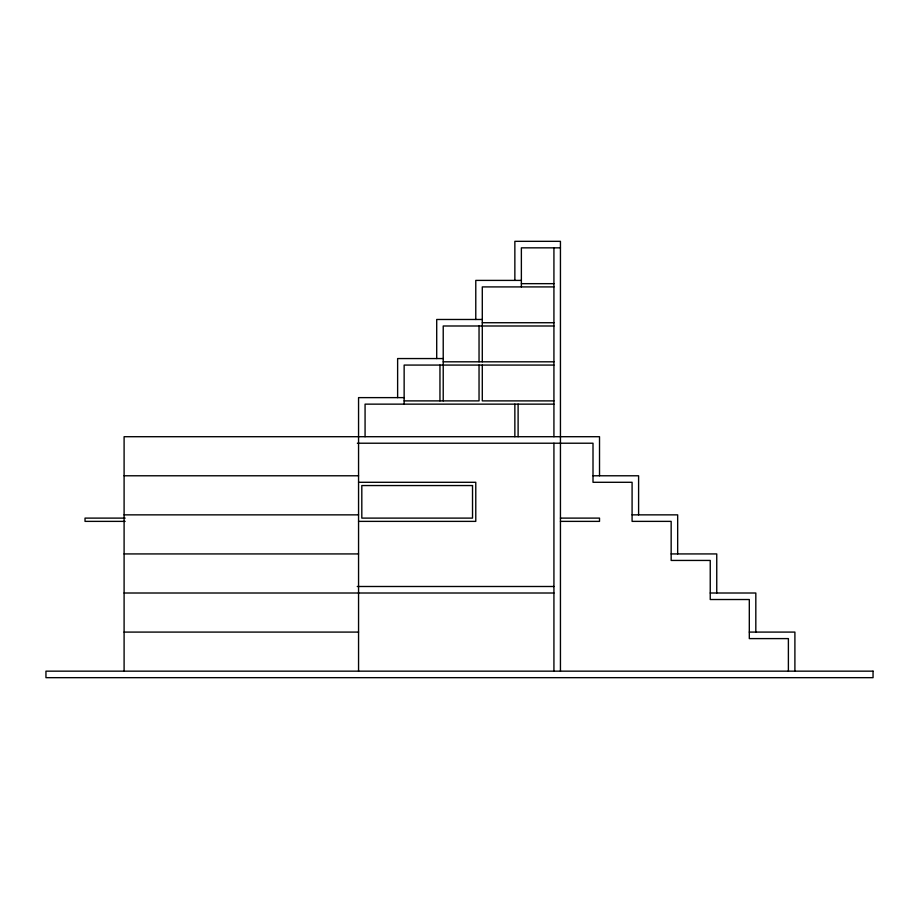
<?xml version="1.0" encoding="UTF-8"?>
<svg xmlns="http://www.w3.org/2000/svg" width="919" height="919" viewBox="0 0 919 919"><rect width="100%" height="100%" fill="white"/><g stroke="black" fill="none" stroke-linecap="round" stroke-linejoin="round"><path stroke-width="1.38" d="M560.441 247.843L521.372 247.843L521.372 286.912M521.372 280.398L475.778 280.398L475.778 319.479M521.372 283.661L553.927 283.661M553.927 286.912L482.291 286.912L482.291 361.81M482.291 319.479L436.709 319.479L436.709 358.559M482.291 322.73L553.927 322.73M553.927 325.992L443.222 325.992L443.222 400.891M443.222 358.559L397.628 358.559L397.628 397.628M443.222 361.81L553.927 361.81M553.927 365.073L404.142 365.073L404.142 404.142M404.142 397.628L358.559 397.628L358.559 671.157M404.142 400.891L479.04 400.891L479.04 365.073M553.927 400.891L482.291 400.891L482.291 365.073M553.927 404.142L365.073 404.142L365.073 436.709M357.342 443.222L593.008 443.222L593.008 482.291L632.088 482.291L632.088 521.372L671.157 521.372L671.157 560.441L710.238 560.441L710.238 599.521L749.307 599.521L749.307 638.602L788.387 638.602L788.387 671.157M124.099 475.778L358.559 475.778M593.008 475.778L638.602 475.778L638.602 514.858M358.559 482.291L475.778 482.291L475.778 521.372L358.559 521.372M124.099 514.858L358.559 514.858M632.088 514.858L677.671 514.858L677.671 553.927M125.156 518.109L85.03 518.109L85.03 521.372L125.156 521.372M560.441 518.109L599.521 518.109L599.521 521.372L560.441 521.372M124.099 553.927L358.559 553.927M671.157 553.927L716.751 553.927L716.751 593.008M357.261 586.494L553.927 586.494M124.099 593.008L553.927 593.008M710.238 593.008L755.82 593.008L755.82 632.088M124.099 632.088L358.559 632.088M749.307 632.088L794.901 632.088L794.901 671.157M599.521 475.778L599.521 436.709L124.099 436.709L124.099 671.157M560.441 671.157L560.441 241.329L514.858 241.329L514.858 280.398M553.927 247.843L553.927 436.709M553.927 443.222L553.927 671.157M518.109 404.142L518.109 436.709M514.858 404.142L514.858 436.709M479.04 325.992L479.04 361.81M439.96 365.073L439.96 400.891M472.527 485.554L361.81 485.554L361.81 518.109L472.527 518.109L472.527 485.554M873.05 671.157L45.95 671.157L45.95 677.671L873.05 677.671L873.05 671.157"/></g></svg>
